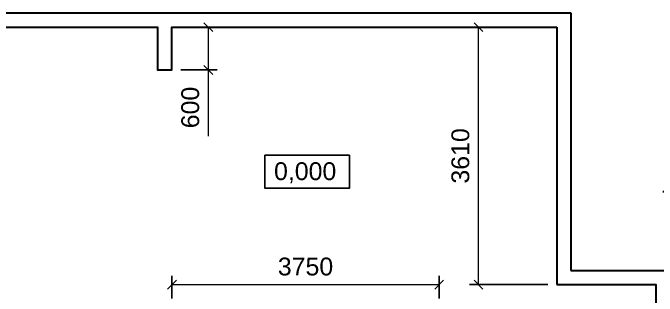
# Model space of a CAD drawing. Header units: metres. Extents: x -77.5 to 9.2, y -177.4 to -90.8.
# Drawn here: x -43.51 to -34.47, y -161.58 to -157.61 of the extents above; entities that cross this region are included whole.
import ezdxf

# ---------------------------------------------------------------- set-up
doc = ezdxf.new("R2010")
doc.units = ezdxf.units.M
doc.header["$MEASUREMENT"] = 0
doc.layers.add('Level 50', color=7, linetype='Continuous', lineweight=0)
doc.layers.add('YOLO_TABLE', color=1, linetype='Continuous')
doc.styles.get("Standard").update_dxf_attribs({"font": 'CS_Gost2304.shx'})
doc.styles.add('Style-Arial', font='arial.ttf')
doc.dimstyles.get("Standard").update_dxf_attribs({"dimtxt": 0.18, "dimasz": 0.18, "dimexe": 0.18, "dimexo": 0.0625, "dimgap": 0.09, "dimtad": 0, "dimtih": 1, "dimtoh": 1, "dimdec": 4, "dimzin": 0, "dimdsep": 46, "dimtxsty": 'Standard', "dimcen": 0.09, "dimadec": 0, "dimazin": 0, "dimtfac": 1, "dimtdec": 4, "dimtofl": 0, "dimtmove": 0, "dimatfit": 3, "dimfxl": 1, "dimtolj": 1, "dimtzin": 0, "dimarcsym": 0})

# ---------------------------------------------------------------- blocks, each defined once
blk = doc.blocks.new('_Oblique')
at = {"color": 0, "linetype": 'ByBlock', "lineweight": -2}
blk.add_line((0.5, 0.5), (-0.5, -0.5), dxfattribs=at)
blk = doc.blocks.new('*D75')
at = {"color": 0, "lineweight": -2, "transparency": 16777216}
for p, q in [((-41.1495, -157.8143), (-40.6382, -157.8143)), ((-41.1495, -158.4143), (-40.6382, -158.4143))]:
    blk.add_line(p, q, dxfattribs=at)
at = {"color": 5, "lineweight": 0, "transparency": 16777216}
for p, q in [((-40.7632, -157.8143), (-40.7632, -158.4143)), ((-40.7632, -158.4143), (-40.7632, -159.3421))]:
    blk.add_line(p, q, dxfattribs=at)
at = {"layer": 'Defpoints', "color": 0, "transparency": 16777216}
for p in [(-41.2745, -157.8143), (-41.2745, -158.4143), (-40.7632, -158.4143)]:
    blk.add_point(p, dxfattribs=at)
at = {"color": 5, "lineweight": 0, "transparency": 16777216, "xscale": 0.125, "yscale": 0.125, "zscale": 0.125}
for p, rotation in [((-40.7632, -157.8143), 90), ((-40.7632, -158.4143), 270)]:
    blk.add_blockref('_Oblique', p, dxfattribs=dict(at, rotation=rotation))
at = {"color": 0, "transparency": 16777216, "insert": (-41.0159, -158.9407), "char_height": 0.25, "attachment_point": 5, "rotation": 90, "style": 'Style-Arial'}
blk.add_mtext('600', dxfattribs=at)
blk = doc.blocks.new('TerminatorOpen')
at = {"color": 0, "linetype": 'ByBlock', "lineweight": -2}
for q in [(-1, 0.5), (-1, 0), (-1, -0.5)]:
    blk.add_line((0, 0), q, dxfattribs=at)
blk = doc.blocks.new('*D76')
at = {"color": 0, "lineweight": -2, "transparency": 16777216}
for p, q in [((-35.9995, -157.8143), (-37.0977, -157.8143)), ((-35.9995, -161.4243), (-37.0977, -161.4243))]:
    blk.add_line(p, q, dxfattribs=at)
at = {"color": 5, "lineweight": 0, "transparency": 16777216}
blk.add_line((-36.9727, -161.4243), (-36.9727, -157.8143), dxfattribs=at)
at = {"layer": 'Defpoints', "color": 0, "transparency": 16777216}
for p in [(-36.9727, -157.8143), (-35.8745, -157.8143), (-35.8745, -161.4243)]:
    blk.add_point(p, dxfattribs=at)
at = {"color": 5, "lineweight": 0, "transparency": 16777216, "xscale": 0.125, "yscale": 0.125, "zscale": 0.125}
for p, rotation in [((-36.9727, -157.8143), 90), ((-36.9727, -161.4243), 270)]:
    blk.add_blockref('_Oblique', p, dxfattribs=dict(at, rotation=rotation))
at = {"color": 0, "transparency": 16777216, "insert": (-37.2254, -159.6193), "char_height": 0.25, "attachment_point": 5, "rotation": 90, "style": 'Style-Arial'}
blk.add_mtext('3610', dxfattribs=at)
blk = doc.blocks.new('*D86')
at = {"color": 0, "lineweight": -2, "transparency": 16777216}
for p, q in [((-41.2745, -161.6202), (-41.2745, -161.2993)), ((-37.5245, -161.6202), (-37.5245, -161.2993))]:
    blk.add_line(p, q, dxfattribs=at)
at = {"color": 5, "lineweight": 0, "transparency": 16777216}
blk.add_line((-41.2745, -161.4243), (-37.5245, -161.4243), dxfattribs=at)
at = {"layer": 'Defpoints', "color": 0, "transparency": 16777216}
for p in [(-37.5245, -161.4243), (-41.2745, -161.7452), (-37.5245, -161.7452)]:
    blk.add_point(p, dxfattribs=at)
at = {"color": 5, "lineweight": 0, "transparency": 16777216, "xscale": 0.125, "yscale": 0.125, "zscale": 0.125, "rotation": 180}
blk.add_blockref('_Oblique', (-41.2745, -161.4243), dxfattribs=at)
at = {"color": 5, "lineweight": 0, "transparency": 16777216, "xscale": 0.125, "yscale": 0.125, "zscale": 0.125}
blk.add_blockref('_Oblique', (-37.5245, -161.4243), dxfattribs=at)
at = {"color": 0, "transparency": 16777216, "insert": (-39.3995, -161.1715), "char_height": 0.25, "attachment_point": 5, "style": 'Style-Arial'}
blk.add_mtext('3750', dxfattribs=at)

msp = doc.modelspace()

# ---------------------------------------------------------------- linework, layer by layer
at = {"linetype": 'Continuous', "lineweight": 13}
msp.add_lwpolyline([(-39.9682146, -160.07275909), (-39.9682146, -159.60893221), (-38.78407022, -159.60893221), (-38.78407022, -160.07275909), (-39.9682146, -160.07275909)], dxfattribs=at)
at = {"layer": 'Level 50', "color": 7, "linetype": 'Continuous', "lineweight": 30}
for points in [[(-55.674506, -157.61425684), (-48.464506, -157.61425684), (-44.884506, -157.61425684), (-41.274506, -157.61425684), (-35.674506, -157.61425684), (-35.674506, -157.61425684)], [(-35.674506, -157.61425684), (-35.674506, -161.22425684)], [(-55.474506, -157.81425684), (-48.664506, -157.81425684), (-48.664506, -158.48425684), (-48.464506, -158.48425684), (-48.464506, -157.81425684), (-45.084506, -157.81425684), (-45.084506, -158.48425684), (-44.884506, -158.48425684), (-44.884506, -157.81425684), (-41.474506, -157.81425684), (-41.474506, -158.41425684), (-41.274506, -158.41425684), (-41.274506, -157.81425684), (-35.874506, -157.81425684)], [(-35.874506, -157.81425684), (-35.874506, -161.42425684)], [(-35.674506, -161.22425684), (-33.064506, -161.22425684), (-33.064506, -160.12425684), (-34.384506, -160.12425684)], [(-35.874506, -161.42425684), (-34.484506, -161.42425684), (-34.484506, -162.30425684)]]:
    msp.add_lwpolyline(points, dxfattribs=at)
at = {"layer": 'YOLO_TABLE'}
msp.add_lwpolyline([(-39.9682146, -159.60893221), (-38.78407022, -159.60893221), (-38.78407022, -160.07275909), (-39.9682146, -160.07275909)], close=True, dxfattribs=at)

# ---------------------------------------------------------------- texts
at = {"color": 7, "linetype": 'Continuous', "lineweight": 0, "style": 'Style-Arial'}
msp.add_text('0,000', height=0.25, dxfattribs=at).set_placement((-39.84131295, -159.95845611))

# ---------------------------------------------------------------- dimensions: what is measured, and where the dimension line sits
for base, p1, p2, picture, middle in [((-40.76324568, -158.41425684), (-41.274506, -157.81425684), (-41.274506, -158.41425684), '*D75', (-41.01588893, -158.94068931)), ((-36.97266677, -157.81425684), (-35.874506, -161.42425684), (-35.874506, -157.81425684), '*D76', (-37.22539528, -159.61925684))]:
    dim = msp.add_linear_dim(base=base, p1=p1, p2=p2, angle=90, dimstyle='Standard', override={"dimtxt": 0.25, "dimasz": 0.125, "dimexe": 0.125, "dimexo": 0.125, "dimgap": 0.125, "dimtad": 1, "dimtih": 0, "dimtoh": 0, "dimlfac": 1000, "dimzin": 11, "dimtxsty": 'Style-Arial', "dimblk": 'Oblique', "dimclrd": 5, "dimadec": 4, "dimazin": 3, "dimldrblk": 'TerminatorOpen', "dimfrac": 2, "dimtolj": 0, "dimtzin": 11, "dimlwd": 0})
    dim.commit()
    dim.dimension.update_dxf_attribs({"geometry": picture, "text_midpoint": middle})
dim = msp.add_linear_dim(base=(-37.524506, -161.42425684), p1=(-41.274506, -161.7451916), p2=(-37.524506, -161.7451916), dimstyle='Standard', override={"dimtxt": 0.25, "dimasz": 0.125, "dimexe": 0.125, "dimexo": 0.125, "dimgap": 0.125, "dimtad": 1, "dimtih": 0, "dimtoh": 0, "dimlfac": 1000, "dimzin": 11, "dimtxsty": 'Style-Arial', "dimblk": 'Oblique', "dimclrd": 5, "dimadec": 4, "dimazin": 3, "dimldrblk": 'TerminatorOpen', "dimfrac": 2, "dimtolj": 0, "dimtzin": 11, "dimlwd": 0})
dim.commit()
dim.dimension.update_dxf_attribs({"geometry": '*D86', "text_midpoint": (-39.399506, -161.17152833)})

doc.saveas('drawing.dxf')
